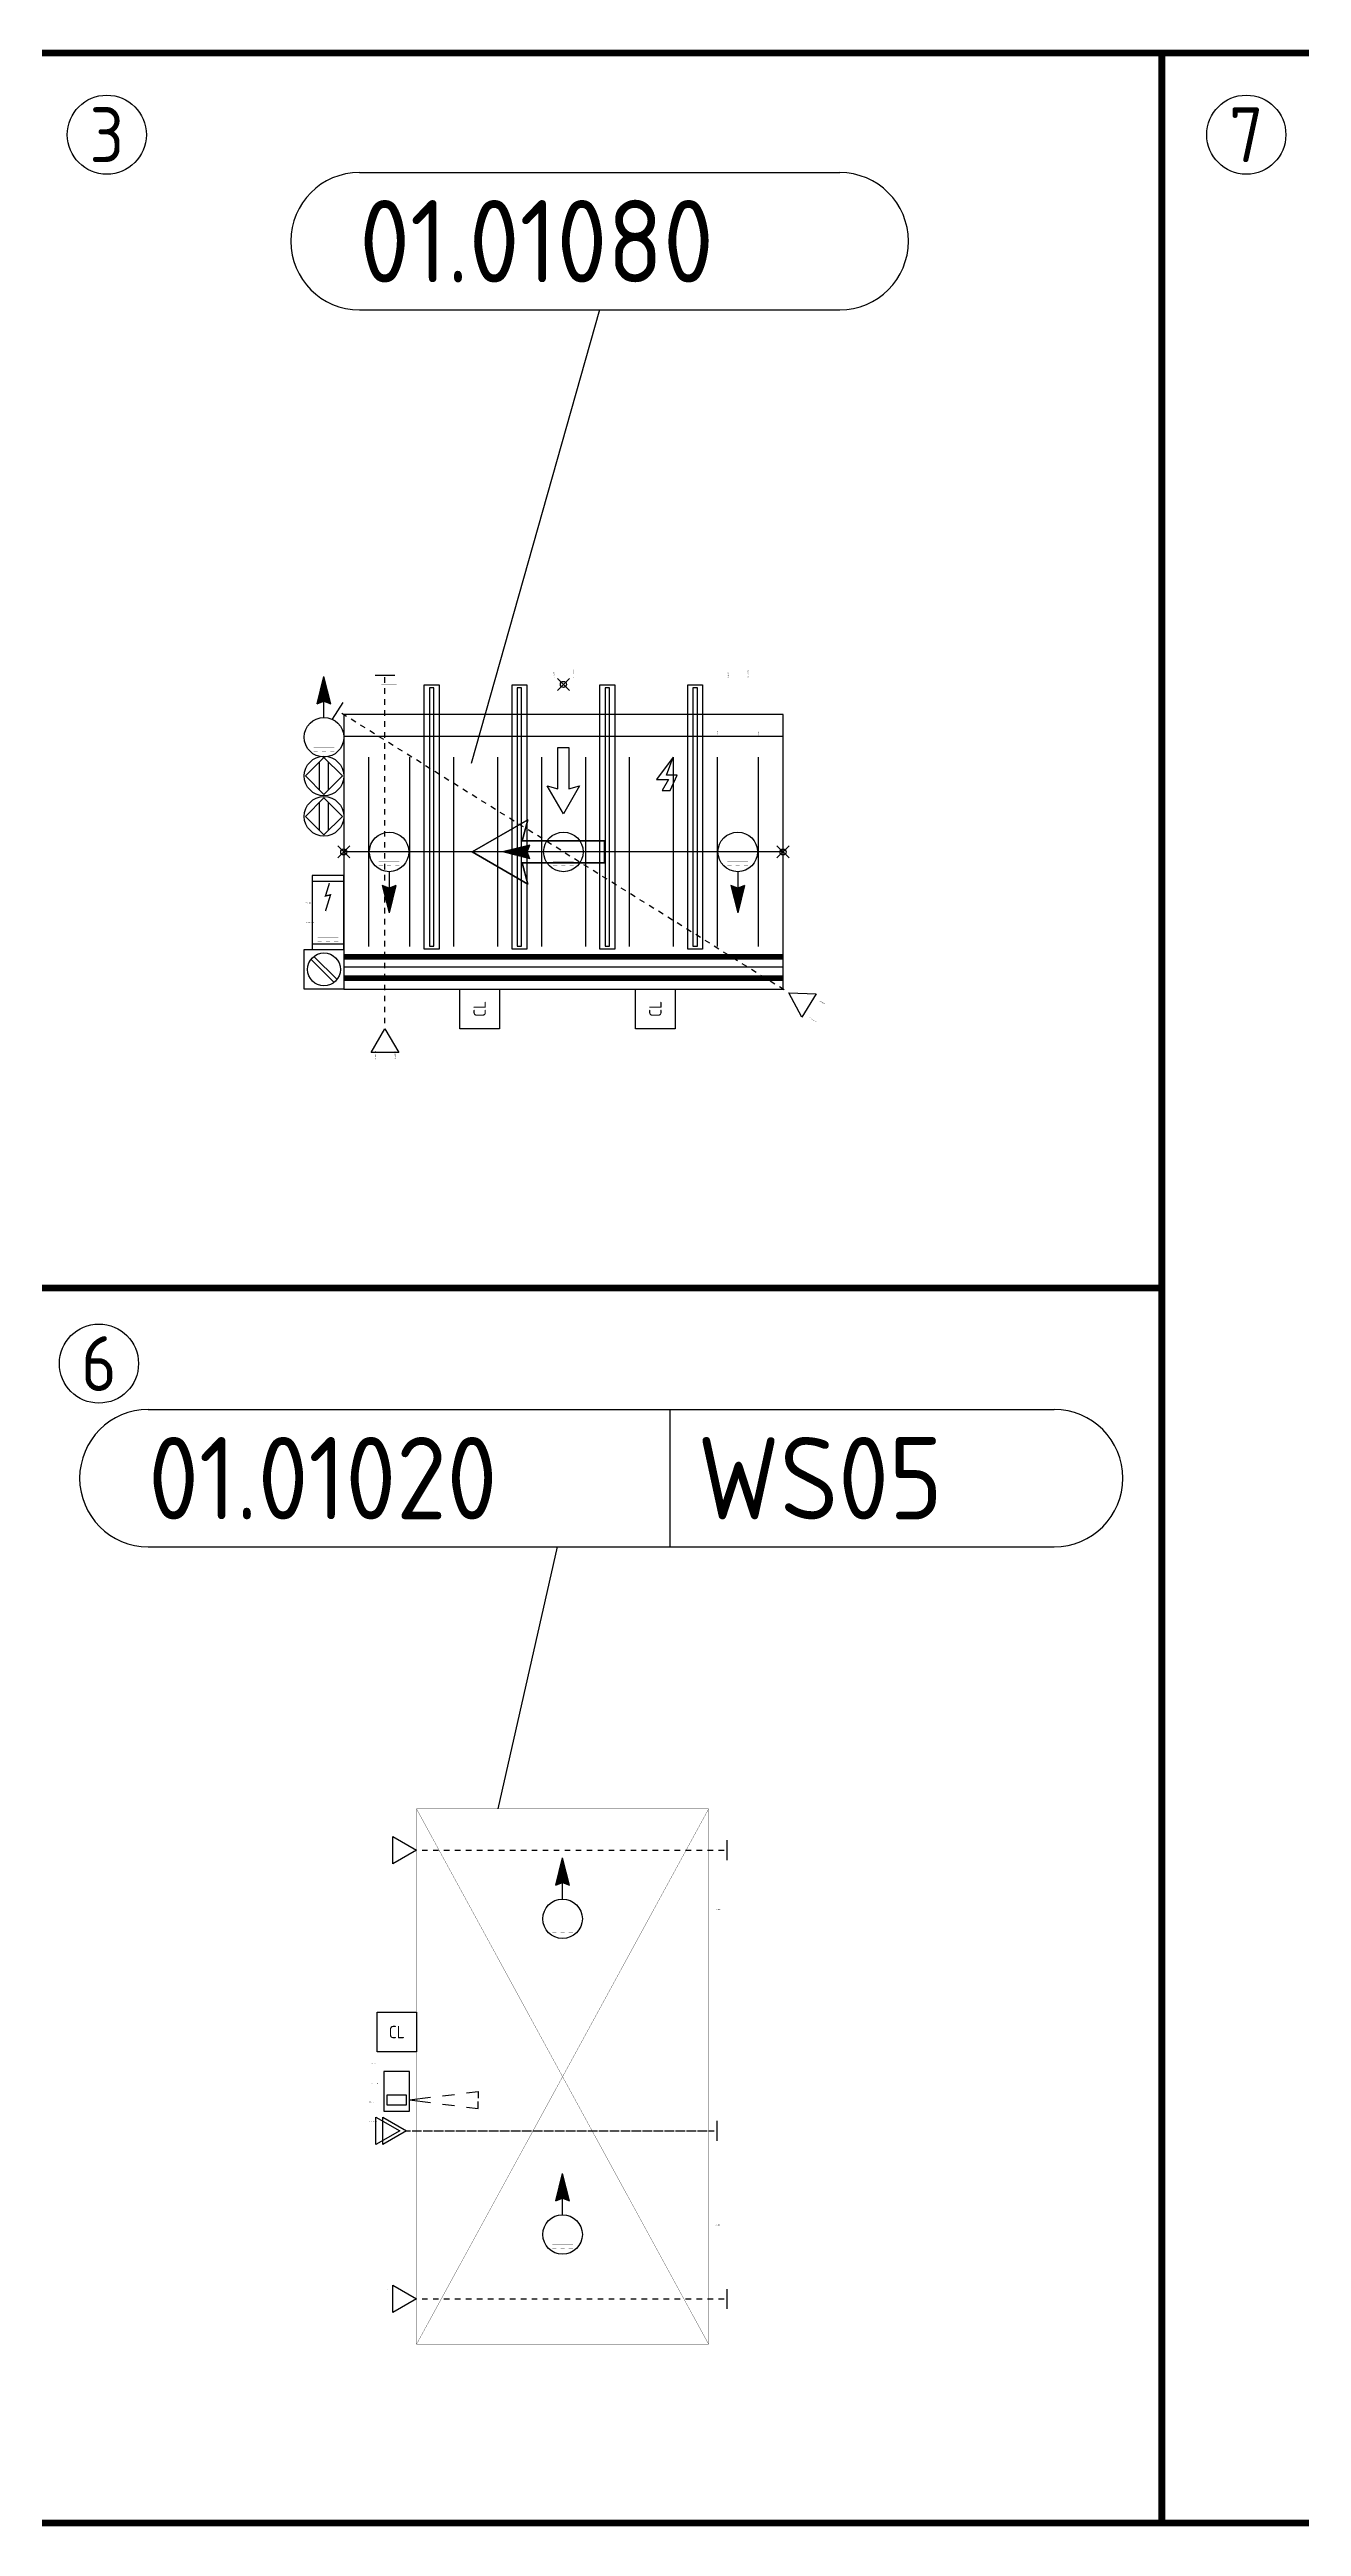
# Model space of a CAD drawing. Header units: millimetres. Extents: x -237058 to -184775, y -34272 to -10386.
# Drawn here: x -194439 to -189879, y -22273 to -13251 of the extents above; entities that cross this region are included whole.
import ezdxf
from ezdxf.enums import TextEntityAlignment as Align

# ---------------------------------------------------------------- set-up
doc = ezdxf.new("R2018")
doc.units = ezdxf.units.MM
doc.set_wipeout_variables(frame=1)
doc.header["$PDMODE"] = 35
doc.header["$PDSIZE"] = 22
for name, color, linetype in [('0_SA-Comp_230V', 7, 'Continuous'), ('0_SA-Comp_Connections_And_Zooms', 1, 'Continuous'), ('0_SA-Comp_ICE', 4, 'Continuous'), ('0_SA-Comp_Inther', 7, 'Continuous'), ('0_SA-Comp_Profinet', 7, 'Continuous'), ('0_TOC+0600_conv_ICE', 7, 'Continuous'), ('conv_beltside', 74, 'Continuous'), ('conv_centerline', 140, 'Continuous'), ('conv_direction', 30, 'Continuous'), ('conv_e-side', 12, 'Continuous'), ('conv_nodes', 7, 'Continuous'), ('conv_POSNR', 3, 'Continuous'), ('conv_speeds', 7, 'Continuous'), ('conv_type', 7, 'Continuous')]:
    doc.layers.add(name, color=color, linetype=linetype)
doc.layers.add('conv_textures', color=7, linetype='Continuous', true_color=0x5a6e7e)
doc.styles.add('ICE_25', font='calibri.ttf', dxfattribs={"height": 25})
doc.styles.add('Int_Kader_1.0', font='calibri.ttf', dxfattribs={"height": 1})
doc.styles.get("Standard").update_dxf_attribs({"font": 'isocp.shx'})

# ---------------------------------------------------------------- blocks, each defined once
blk = doc.blocks.new('ICE_sub-block_direction')
at = {"layer": 'conv_direction'}
for p, q in [((75, 20), (64.6, 58.6)), ((64.6, 58.6), (166.2, 0)), ((-75, -20), (-75, 20)), ((-75, 20), (75, 20)), ((166.2, 0), (64.6, -58.6)), ((75, -20), (-75, -20)), ((64.6, -58.6), (75, -20))]:
    blk.add_line(p, q, dxfattribs=at)
blk = doc.blocks.new('ICE_sub-block_balloon_S')
at = {"layer": 'conv_POSNR'}
for p, q in [((-437.5, 125), (437.5, 125)), ((-437.5, -125), (437.5, -125))]:
    blk.add_line(p, q, dxfattribs=at)
for centre, start, end in [((-437.5, 0), 90, 270), ((437.5, 0), 270, 90)]:
    blk.add_arc(centre, 125, start, end, dxfattribs=at)
blk = doc.blocks.new('power_supply_sign')
blk.add_lwpolyline([(0, 0), (30.5, 40.8), (8.7, 40.8), (20.3, 60.9), (5.8, 60.9), (-7.4, 32.6), (11.9, 32.6)], close=True)
blk = doc.blocks.new('*U138')
for p, q in [((0, 250), (0, 210)), ((800, 210), (800, 250)), ((0, 210), (0, -210)), ((800, -210), (800, 210)), ((0, -210), (0, -250)), ((800, -250), (800, -210))]:
    blk.add_line(p, q)
for points in [[(173.5, -304), (146.5, -304), (146.5, 177), (173.5, 177)], [(333.5, -304), (306.5, -304), (306.5, 177), (333.5, 177)], [(493.5, -304), (466.5, -304), (466.5, 177), (493.5, 177)], [(653.5, -304), (626.5, -304), (626.5, 177), (653.5, 177)], [(731, -304), (704, -304), (704, 177), (731, 177)], [(731, -304), (704, -304), (704, 177), (731, 177)], [(731, -304), (704, -304), (704, 177), (731, 177)]]:
    blk.add_lwpolyline(points, close=True)
at = {"layer": 'conv_nodes'}
for p in [(0, 0), (800, 0), (400, -305)]:
    blk.add_point(p, dxfattribs=at)
at = {"layer": 'conv_POSNR'}
blk.add_line((334.1, -987.2), (568.2, -161.3), dxfattribs=at)
at = {"layer": 'conv_textures'}
for p, q in [((45, -172.5), (45, 172.5)), ((120, -172.5), (120, 172.5)), ((200, -172.5), (200, 172.5)), ((280, -172.5), (280, 172.5)), ((360, -172.5), (360, 172.5)), ((440, -172.5), (440, 172.5)), ((520, -172.5), (520, 172.5)), ((600, -172.5), (600, 172.5)), ((680, -172.5), (680, 172.5)), ((755, -172.5), (755, 172.5))]:
    blk.add_line(p, q, dxfattribs=at)
for points in [[(164, -298.7), (164, 171.7), (156, 171.7), (156, -298.7)], [(324, -298.7), (324, 171.7), (316, 171.7), (316, -298.7)], [(484, -298.7), (484, 171.7), (476, 171.7), (476, -298.7)], [(644, -298.7), (644, 171.7), (636, 171.7), (636, -298.7)], [(721.5, -298.7), (721.5, 171.7), (713.5, 171.7), (713.5, -298.7)], [(721.5, -298.7), (721.5, 171.7), (713.5, 171.7), (713.5, -298.7)], [(721.5, -298.7), (721.5, 171.7), (713.5, 171.7), (713.5, -298.7)]]:
    blk.add_lwpolyline(points, close=True, dxfattribs=at)
blk.add_blockref('power_supply_sign', (200, -172.5))
at = {"rotation": 180}
blk.add_blockref('ICE_sub-block_balloon_S', (334.1, -1112.2), dxfattribs=at)
at = {"layer": 'conv_direction', "xscale": -1, "rotation": 180}
blk.add_blockref('ICE_sub-block_direction', (400, 0), dxfattribs=at)
at = {"layer": 'conv_direction'}
blk.add_blockref('ICE_sub-block_direction', (400, 0), dxfattribs=at)
at = {"layer": 'conv_direction', "xscale": 0.5, "yscale": 0.5, "zscale": 0.5}
for rotation in [90.00000000000001, 89.99999999999999]:
    blk.add_blockref('ICE_sub-block_direction', (400, -152.5), dxfattribs=dict(at, rotation=rotation))
at = {"layer": 'conv_POSNR', "flags": 8}
blk.add_attdef('position_number', (771.6, -1037.2), '', height=150, rotation=180, dxfattribs=at)
at = {"layer": 'conv_speeds', "lineweight": 30, "flags": 2}
for tag, p in [('v', (45, -210)), ('a', (120, -210))]:
    blk.add_attdef(tag, text='', height=25, rotation=270, dxfattribs=at).set_placement(p, align=Align.MIDDLE_RIGHT)
at = {"layer": 'conv_type', "style": 'ICE_25', "flags": 10}
blk.add_attdef('identifier', (15, -242.5), '', height=25, dxfattribs=at)
blk.add_wipeout([(682.5, 304.5), (752.5, 304.5), (752.5, -304.5), (682.5, -304.5)])
for p, q in [((800, 250), (0, 250)), ((0, 210), (800, 210)), ((0, -210), (800, -210)), ((0, -250), (800, -250))]:
    blk.add_line(p, q)
at = {"layer": 'conv_beltside', "const_width": 10}
blk.add_lwpolyline([(0, 191.2), (800, 191.2)], dxfattribs=at)
at = {"layer": 'conv_centerline'}
blk.add_line((0, 0), (800, 0), dxfattribs=at)
at = {"layer": 'conv_e-side', "const_width": 10}
blk.add_lwpolyline([(0, 230), (800, 230)], dxfattribs=at)
blk = doc.blocks.new('*U144')
at = {"ltscale": 0.5}
blk.add_lwpolyline([(-72, 72), (72, 72), (72, -72), (-72, -72)], close=True, dxfattribs=at)
at = {"insert": (0, 0), "char_height": 45, "width": 90.621, "attachment_point": 5, "rotation": 270}
blk.add_mtext('\\pxqc;CL', dxfattribs=at)
at = {"lineweight": 30, "flags": 6}
for tag, p in [('EPLAN_REF', (-36, 97)), ('FUNC_REF', (36, 97))]:
    blk.add_attdef(tag, text='', height=50, rotation=270, dxfattribs=at).set_placement(p, align=Align.MIDDLE_RIGHT)
blk = doc.blocks.new('*U60')
at = {"ltscale": 0.5}
blk.add_lwpolyline([(-72, 72), (72, 72), (72, -72), (-72, -72)], close=True, dxfattribs=at)
at = {"insert": (0, 0), "char_height": 45, "width": 90.621, "attachment_point": 5, "rotation": 270}
blk.add_mtext('\\pxqc;CL', dxfattribs=at)
at = {"lineweight": 30, "flags": 6}
for tag, p in [('EPLAN_REF', (-36, 97)), ('FUNC_REF', (36, 97))]:
    blk.add_attdef(tag, text='', height=50, rotation=270, dxfattribs=at).set_placement(p, align=Align.MIDDLE_RIGHT)
blk = doc.blocks.new('*U145')
for p, q in [((36.8, -47.4), (-47.4, 36.8)), ((47.4, -36.8), (-36.8, 47.4))]:
    blk.add_line(p, q)
at = {"ltscale": 0.5}
blk.add_lwpolyline([(-72, 72), (72, 72), (72, -72), (-72, -72)], close=True, dxfattribs=at)
blk.add_circle((0, 0), 60)
at = {"lineweight": 30}
for tag, p in [('EPLAN_REF', (97, 36)), ('FUNC_REF', (97, -36))]:
    blk.add_attdef(tag, text='', height=50, rotation=180, dxfattribs=at).set_placement(p, align=Align.MIDDLE_RIGHT)
blk = doc.blocks.new('*U146')
at = {"color": 30, "true_color": 0xf8991e}
for points in [[(57.5, 135), (-57.5, 135), (-57.5, -135), (57.5, -135)], [(57.5, 135), (-57.5, 135), (-57.5, 115), (57.5, 115)], [(57.5, -115), (-57.5, -115), (-57.5, -135), (57.5, -135)]]:
    blk.add_lwpolyline(points, close=True, dxfattribs=at)
at = {"ltscale": 0.5, "const_width": 1}
for points in [[(-22.5, 107), (-37.5, 107)], [(37.5, 92), (-37.5, 92)], [(7.5, 107), (-7.5, 107)], [(37.5, 107), (22.5, 107)]]:
    blk.add_lwpolyline(points, dxfattribs=at)
at = {"color": 3, "const_width": 5}
blk.add_lwpolyline([(-5.2, -107), (9.2, -60.4), (-9.2, -64.6), (9, -5.8)], dxfattribs=at)
at = {"lineweight": 30}
for tag, p in [('EPLAN_REF', (82.5, 36)), ('FUNC_REF', (82.5, -36))]:
    blk.add_attdef(tag, text='', height=50, rotation=180, dxfattribs=at).set_placement(p, align=Align.MIDDLE_RIGHT)
blk = doc.blocks.new('*U142')
at = {"ltscale": 0.5}
for p, q in [((-99.9, 3.5), (-46.9, 88.3)), ((0, 0), (-99.9, 3.5)), ((-46.9, 88.3), (0, 0)), ((1661.7, -996.1), (1623.5, -1057.1))]:
    blk.add_line(p, q, dxfattribs=at)
for p, q in [((17, -10.6), (33.9, -21.2)), ((50.9, -31.8), (67.8, -42.4)), ((84.8, -53), (101.8, -63.6)), ((118.7, -74.2), (135.7, -84.8)), ((152.6, -95.4), (169.6, -106)), ((186.6, -116.6), (203.5, -127.2)), ((220.5, -137.8), (237.4, -148.4)), ((254.4, -159), (271.4, -169.6)), ((288.3, -180.2), (305.3, -190.8)), ((322.2, -201.4), (339.2, -212)), ((356.2, -222.6), (373.1, -233.2)), ((390.1, -243.8), (407, -254.4)), ((424, -265), (441, -275.6)), ((457.9, -286.2), (474.9, -296.8)), ((491.8, -307.4), (508.8, -318)), ((525.8, -328.6), (542.7, -339.2)), ((559.7, -349.8), (576.6, -360.4)), ((593.6, -371), (610.6, -381.6)), ((627.5, -392.2), (644.5, -402.8)), ((661.4, -413.4), (678.4, -424)), ((695.4, -434.6), (712.3, -445.2)), ((729.3, -455.8), (746.2, -466.4)), ((763.2, -477), (780.2, -487.6)), ((797.1, -498.2), (814.1, -508.8)), ((831, -519.4), (848, -530)), ((865, -540.6), (881.9, -551.2)), ((898.9, -561.8), (915.8, -572.4)), ((932.8, -583), (949.8, -593.6)), ((966.7, -604.2), (983.7, -614.8)), ((1000.6, -625.4), (1017.6, -636)), ((1034.6, -646.6), (1051.5, -657.2)), ((1068.5, -667.8), (1085.4, -678.4)), ((1102.4, -689), (1119.4, -699.6)), ((1136.3, -710.2), (1153.3, -720.8)), ((1170.2, -731.4), (1187.2, -742)), ((1204.2, -752.6), (1221.1, -763.2)), ((1238.1, -773.8), (1255, -784.4)), ((1272, -795), (1289, -805.6)), ((1305.9, -816.2), (1322.9, -826.8)), ((1339.8, -837.4), (1356.8, -848)), ((1373.8, -858.6), (1390.7, -869.2)), ((1407.7, -879.8), (1424.6, -890.4)), ((1441.6, -901), (1458.6, -911.6)), ((1475.5, -922.2), (1492.5, -932.8)), ((1509.4, -943.4), (1526.4, -954)), ((1543.4, -964.6), (1560.3, -975.2)), ((1577.3, -985.8), (1594.2, -996.4)), ((1611.2, -1007), (1628.2, -1017.6))]:
    blk.add_line(p, q)
at = {"lineweight": 30, "flags": 12}
for tag, p in [('EPLAN_REF', (-75.6, 89.7)), ('FUNC_REF', (-113.7, 28.6))]:
    blk.add_attdef(tag, text='', height=50, rotation=147.99462, dxfattribs=at).set_placement(p, align=Align.MIDDLE_LEFT)
blk = doc.blocks.new('*U143')
at = {"ltscale": 0.5}
h = blk.add_hatch(color=256, dxfattribs=at)
h.dxf.hatch_style = 1
h.paths.add_polyline_path([(0, 132), (25, 122), (0, 222), (-25, 122)])
for p, q in [((-25, 122), (0, 222)), ((25, 122), (0, 222)), ((-25, 122), (0, 132)), ((0, 132), (25, 122))]:
    blk.add_line(p, q, dxfattribs=at)
blk.add_line((0, 72), (0, 132))
at = {"ltscale": 0.5, "const_width": 1}
for points in [[(-22.5, 51), (-37.5, 51)], [(37.5, 36), (-37.5, 36)], [(7.5, 51), (-7.5, 51)], [(37.5, 51), (22.5, 51)]]:
    blk.add_lwpolyline(points, dxfattribs=at)
blk.add_circle((0, 0), 72)
at = {"lineweight": 30, "flags": 46}
for tag, p in [('EPLAN_REF', (-36, -633)), ('FUNC_REF', (36, -633))]:
    blk.add_attdef(tag, text='', height=50, rotation=270, dxfattribs=at).set_placement(p, align=Align.MIDDLE_LEFT)
blk = doc.blocks.new('*U141')
at = {"ltscale": 0.5}
h = blk.add_hatch(color=256, dxfattribs=at)
h.dxf.hatch_style = 1
h.paths.add_polyline_path([(132, 0), (122, -25), (222, 0), (122, 25)])
blk.add_line((72, 0), (132, 0))
for p, q in [((122, 25), (132, 0)), ((122, 25), (222, 0)), ((132, 0), (122, -25)), ((122, -25), (222, 0))]:
    blk.add_line(p, q, dxfattribs=at)
at = {"ltscale": 0.5, "const_width": 1}
for points in [[(-22.5, 51), (-37.5, 51)], [(37.5, 36), (-37.5, 36)], [(7.5, 51), (-7.5, 51)], [(37.5, 51), (22.5, 51)]]:
    blk.add_lwpolyline(points, dxfattribs=at)
blk.add_circle((0, 0), 72)
at = {"lineweight": 30, "flags": 53}
for tag, p in [('EPLAN_REF', (-36, -635)), ('FUNC_REF', (36, -635))]:
    blk.add_attdef(tag, text='', height=50, rotation=270, dxfattribs=at).set_placement(p, align=Align.MIDDLE_LEFT)
blk = doc.blocks.new('*U140')
at = {"ltscale": 0.5}
h = blk.add_hatch(color=256, dxfattribs=at)
h.dxf.hatch_style = 1
h.paths.add_polyline_path([(0, 132), (25, 122), (0, 222), (-25, 122)])
for p, q in [((-25, 122), (0, 222)), ((25, 122), (0, 222)), ((-25, 122), (0, 132)), ((0, 132), (25, 122))]:
    blk.add_line(p, q, dxfattribs=at)
blk.add_line((0, 72), (0, 132))
at = {"ltscale": 0.5, "const_width": 1}
for points in [[(-22.5, 51), (-37.5, 51)], [(37.5, 36), (-37.5, 36)], [(7.5, 51), (-7.5, 51)], [(37.5, 51), (22.5, 51)]]:
    blk.add_lwpolyline(points, dxfattribs=at)
blk.add_circle((0, 0), 72)
at = {"lineweight": 30, "flags": 2}
for tag, p in [('EPLAN_REF', (-36, -644)), ('FUNC_REF', (36, -644))]:
    blk.add_attdef(tag, text='', height=50, rotation=270, dxfattribs=at).set_placement(p, align=Align.MIDDLE_LEFT)
blk = doc.blocks.new('*U148')
at = {"ltscale": 0.5}
h = blk.add_hatch(color=256, dxfattribs=at)
h.dxf.hatch_style = 1
h.paths.add_polyline_path([(0, -132), (-25, -122), (0, -222), (25, -122)])
blk.add_line((0, -72), (0, -132))
for p, q in [((-25, -122), (0, -222)), ((0, -132), (-25, -122)), ((25, -122), (0, -132)), ((25, -122), (0, -222))]:
    blk.add_line(p, q, dxfattribs=at)
at = {"ltscale": 0.5, "const_width": 1}
for points in [[(-22.5, 51), (-37.5, 51)], [(37.5, 36), (-37.5, 36)], [(7.5, 51), (-7.5, 51)], [(37.5, 51), (22.5, 51)]]:
    blk.add_lwpolyline(points, dxfattribs=at)
blk.add_circle((0, 0), 72)
at = {"lineweight": 30}
for tag, p in [('EPLAN_REF', (97, 36)), ('FUNC_REF', (97, -36))]:
    blk.add_attdef(tag, text='', height=50, rotation=180, dxfattribs=at).set_placement(p, align=Align.MIDDLE_RIGHT)
blk = doc.blocks.new('*U147')
at = {"ltscale": 0.5}
for p, q in [((0, 67.5), (-67.5, 0)), ((-67.5, 0), (0, -67.5)), ((-16.25, 51.25), (-16.25, -51.25)), ((67.5, 0), (0, 67.5)), ((0, -67.5), (67.5, 0)), ((16.25, 51.25), (16.25, -51.25))]:
    blk.add_line(p, q, dxfattribs=at)
blk.add_circle((0, 0), 72)
at = {"lineweight": 30}
for tag, p in [('EPLAN_REF', (97, 36)), ('FUNC_REF', (97, -36))]:
    blk.add_attdef(tag, text='', height=50, rotation=180, dxfattribs=at).set_placement(p, align=Align.MIDDLE_RIGHT)
blk = doc.blocks.new('*U139')
at = {"ltscale": 0.5}
for p, q in [((-50, 86.6), (50, 86.6)), ((0, 0), (-50, 86.6)), ((50, 86.6), (0, 0)), ((36, -1288), (-36, -1288))]:
    blk.add_line(p, q, dxfattribs=at)
for p, q in [((0, -20), (0, -40)), ((0, -60), (0, -80)), ((0, -100), (0, -120)), ((0, -140), (0, -160)), ((0, -180), (0, -200)), ((0, -220), (0, -240)), ((0, -260), (0, -280)), ((0, -300), (0, -320)), ((0, -340), (0, -360)), ((0, -380), (0, -400)), ((0, -420), (0, -440)), ((0, -460), (0, -480)), ((0, -500), (0, -520)), ((0, -540), (0, -560)), ((0, -580), (0, -600)), ((0, -620), (0, -640)), ((0, -660), (0, -680)), ((0, -700), (0, -720)), ((0, -740), (0, -760)), ((0, -780), (0, -800)), ((0, -820), (0, -840)), ((0, -860), (0, -880)), ((0, -900), (0, -920)), ((0, -940), (0, -960)), ((0, -980), (0, -1000)), ((0, -1020), (0, -1040)), ((0, -1060), (0, -1080)), ((0, -1100), (0, -1120)), ((0, -1140), (0, -1160)), ((0, -1180), (0, -1200)), ((0, -1220), (0, -1240)), ((0, -1260), (0, -1280))]:
    blk.add_line(p, q)
at = {"lineweight": 30, "flags": 2}
for tag, p in [('EPLAN_REF', (-36, 111.6)), ('FUNC_REF', (36, 111.6))]:
    blk.add_attdef(tag, text='', height=50, rotation=270, dxfattribs=at).set_placement(p, align=Align.MIDDLE_RIGHT)
blk = doc.blocks.new('*U28')
blk.add_circle((0, 0), 144)
at = {"ltscale": 0.5}
blk.add_attdef('ZOOM_NR', text='', height=200, rotation=270, dxfattribs=at).set_placement((0, 0), align=Align.MIDDLE_CENTER)
blk = doc.blocks.new('*U166')
for p, q in [((46.9, -31.3), (123.2, -21.7)), ((46.9, -31.3), (123.2, -40.8)), ((166.6, -16.3), (210.1, -10.9)), ((166.6, -46.2), (210.1, -51.6)), ((253.5, -5.4), (296.9, 0)), ((253.5, -57.1), (296.9, -62.5)), ((296.9, 0), (296.9, -25)), ((296.9, -62.5), (296.9, -37.5))]:
    blk.add_line(p, q)
for points in [[(-46.9, 72), (-46.9, -72), (46.9, -72), (46.9, 72)], [(34.4, -50), (-34.4, -50), (-34.4, -12.5), (34.4, -12.5)]]:
    blk.add_lwpolyline(points, close=True)
at = {"lineweight": 30, "flags": 69}
for tag, p in [('FUNC_REF', (-93.2, 102.3)), ('EPLAN_REF', (-93.2, 30.3))]:
    blk.add_attdef(tag, text='', height=50, dxfattribs=at).set_placement(p, align=Align.MIDDLE_RIGHT)
blk = doc.blocks.new('*U172')
at = {"ltscale": 0.5}
for p, q in [((-36, 1130), (36, 1130)), ((-50, -86.6), (0, 0)), ((0, 0), (50, -86.6)), ((50, -86.6), (-50, -86.6))]:
    blk.add_line(p, q, dxfattribs=at)
for p, q in [((0, 1100), (0, 1120)), ((0, 1060), (0, 1080)), ((0, 1020), (0, 1040)), ((0, 980), (0, 1000)), ((0, 940), (0, 960)), ((0, 900), (0, 920)), ((0, 860), (0, 880)), ((0, 820), (0, 840)), ((0, 780), (0, 800)), ((0, 740), (0, 760)), ((0, 700), (0, 720)), ((0, 660), (0, 680)), ((0, 620), (0, 640)), ((0, 580), (0, 600)), ((0, 540), (0, 560)), ((0, 500), (0, 520)), ((0, 460), (0, 480)), ((0, 420), (0, 440)), ((0, 380), (0, 400)), ((0, 340), (0, 360)), ((0, 300), (0, 320)), ((0, 260), (0, 280)), ((0, 220), (0, 240)), ((0, 180), (0, 200)), ((0, 140), (0, 160)), ((0, 100), (0, 120)), ((0, 60), (0, 80)), ((0, 20), (0, 40))]:
    blk.add_line(p, q)
at = {"lineweight": 30, "flags": 36}
for tag, p in [('FUNC_REF', (33.8, -136.6)), ('EPLAN_REF', (105.8, -136.6))]:
    blk.add_attdef(tag, text='', height=50, rotation=90, dxfattribs=at).set_placement(p, align=Align.MIDDLE_RIGHT)
blk = doc.blocks.new('*U168')
at = {"ltscale": 0.5}
h = blk.add_hatch(color=256, dxfattribs=at)
h.dxf.hatch_style = 1
h.paths.add_polyline_path([(132, 0), (122, -25), (222, 0), (122, 25)])
blk.add_line((72, 0), (132, 0))
for p, q in [((122, 25), (132, 0)), ((122, 25), (222, 0)), ((132, 0), (122, -25)), ((122, -25), (222, 0))]:
    blk.add_line(p, q, dxfattribs=at)
at = {"ltscale": 0.5, "const_width": 1}
for points in [[(-51, 37.5), (-51, 22.5)], [(-51, 7.5), (-51, -7.5)], [(-36, 37.5), (-36, -37.5)], [(-51, -22.5), (-51, -37.5)]]:
    blk.add_lwpolyline(points, dxfattribs=at)
blk.add_circle((0, 0), 72)
at = {"lineweight": 30, "flags": 32}
for tag, p in [('EPLAN_REF', (-36, -557)), ('FUNC_REF', (36, -557))]:
    blk.add_attdef(tag, text='', height=50, rotation=270, dxfattribs=at).set_placement(p, align=Align.MIDDLE_LEFT)
blk = doc.blocks.new('*U170')
at = {"ltscale": 0.5}
h = blk.add_hatch(color=256, dxfattribs=at)
h.dxf.hatch_style = 1
h.paths.add_polyline_path([(132, 0), (122, -25), (222, 0), (122, 25)])
blk.add_line((72, 0), (132, 0))
for p, q in [((122, 25), (132, 0)), ((122, 25), (222, 0)), ((132, 0), (122, -25)), ((122, -25), (222, 0))]:
    blk.add_line(p, q, dxfattribs=at)
at = {"ltscale": 0.5, "const_width": 1}
for points in [[(-51, 37.5), (-51, 22.5)], [(-51, 7.5), (-51, -7.5)], [(-36, 37.5), (-36, -37.5)], [(-51, -22.5), (-51, -37.5)]]:
    blk.add_lwpolyline(points, dxfattribs=at)
blk.add_circle((0, 0), 72)
at = {"lineweight": 30, "flags": 32}
for tag, p in [('EPLAN_REF', (-36, -557)), ('FUNC_REF', (36, -557))]:
    blk.add_attdef(tag, text='', height=50, rotation=270, dxfattribs=at).set_placement(p, align=Align.MIDDLE_LEFT)
blk = doc.blocks.new('*U171')
at = {"ltscale": 0.5}
for p, q in [((-50, 86.6), (50, 86.6)), ((0, 0), (-50, 86.6)), ((50, 86.6), (0, 0)), ((36, -1130), (-36, -1130))]:
    blk.add_line(p, q, dxfattribs=at)
for p, q in [((0, -20), (0, -40)), ((0, -60), (0, -80)), ((0, -100), (0, -120)), ((0, -140), (0, -160)), ((0, -180), (0, -200)), ((0, -220), (0, -240)), ((0, -260), (0, -280)), ((0, -300), (0, -320)), ((0, -340), (0, -360)), ((0, -380), (0, -400)), ((0, -420), (0, -440)), ((0, -460), (0, -480)), ((0, -500), (0, -520)), ((0, -540), (0, -560)), ((0, -580), (0, -600)), ((0, -620), (0, -640)), ((0, -660), (0, -680)), ((0, -700), (0, -720)), ((0, -740), (0, -760)), ((0, -780), (0, -800)), ((0, -820), (0, -840)), ((0, -860), (0, -880)), ((0, -900), (0, -920)), ((0, -940), (0, -960)), ((0, -980), (0, -1000)), ((0, -1020), (0, -1040)), ((0, -1060), (0, -1080)), ((0, -1100), (0, -1120))]:
    blk.add_line(p, q)
at = {"lineweight": 30, "flags": 10}
for tag, p in [('EPLAN_REF', (-36, 111.6)), ('FUNC_REF', (36, 111.6))]:
    blk.add_attdef(tag, text='', height=50, rotation=270, dxfattribs=at).set_placement(p, align=Align.MIDDLE_RIGHT)
blk = doc.blocks.new('*U169')
at = {"ltscale": 0.5}
for p, q in [((-50, 86.6), (50, 86.6)), ((0, 0), (-50, 86.6)), ((50, 86.6), (0, 0)), ((36, -1130), (-36, -1130))]:
    blk.add_line(p, q, dxfattribs=at)
for p, q in [((0, -20), (0, -40)), ((0, -60), (0, -80)), ((0, -100), (0, -120)), ((0, -140), (0, -160)), ((0, -180), (0, -200)), ((0, -220), (0, -240)), ((0, -260), (0, -280)), ((0, -300), (0, -320)), ((0, -340), (0, -360)), ((0, -380), (0, -400)), ((0, -420), (0, -440)), ((0, -460), (0, -480)), ((0, -500), (0, -520)), ((0, -540), (0, -560)), ((0, -580), (0, -600)), ((0, -620), (0, -640)), ((0, -660), (0, -680)), ((0, -700), (0, -720)), ((0, -740), (0, -760)), ((0, -780), (0, -800)), ((0, -820), (0, -840)), ((0, -860), (0, -880)), ((0, -900), (0, -920)), ((0, -940), (0, -960)), ((0, -980), (0, -1000)), ((0, -1020), (0, -1040)), ((0, -1060), (0, -1080)), ((0, -1100), (0, -1120))]:
    blk.add_line(p, q)
at = {"lineweight": 30, "flags": 37}
for tag, p in [('EPLAN_REF', (-36, 111.6)), ('FUNC_REF', (36, 111.6))]:
    blk.add_attdef(tag, text='', height=50, rotation=270, dxfattribs=at).set_placement(p, align=Align.MIDDLE_RIGHT)
blk = doc.blocks.new('*U174')
at = {"ltscale": 0.5}
blk.add_lwpolyline([(-72, 72), (72, 72), (72, -72), (-72, -72)], close=True, dxfattribs=at)
at = {"insert": (0, 0), "char_height": 45, "width": 90.621, "attachment_point": 5, "rotation": 270}
blk.add_mtext('\\pxqc;CL', dxfattribs=at)
at = {"lineweight": 30, "flags": 30}
for tag, p in [('EPLAN_REF', (-36, 97)), ('FUNC_REF', (36, 97))]:
    blk.add_attdef(tag, text='', height=50, rotation=270, dxfattribs=at).set_placement(p, align=Align.MIDDLE_RIGHT)
blk = doc.blocks.new('*U167')
at = {"ltscale": 0.5}
for p, q in [((-36, 1155), (36, 1155)), ((-50, -86.6), (0, 0)), ((0, 0), (50, -86.6)), ((50, -86.6), (-50, -86.6))]:
    blk.add_line(p, q, dxfattribs=at)
for p, q in [((0, 1100), (0, 1120)), ((0, 1060), (0, 1080)), ((0, 1020), (0, 1040)), ((0, 980), (0, 1000)), ((0, 940), (0, 960)), ((0, 900), (0, 920)), ((0, 860), (0, 880)), ((0, 820), (0, 840)), ((0, 780), (0, 800)), ((0, 740), (0, 760)), ((0, 700), (0, 720)), ((0, 660), (0, 680)), ((0, 620), (0, 640)), ((0, 580), (0, 600)), ((0, 540), (0, 560)), ((0, 500), (0, 520)), ((0, 460), (0, 480)), ((0, 420), (0, 440)), ((0, 380), (0, 400)), ((0, 340), (0, 360)), ((0, 300), (0, 320)), ((0, 260), (0, 280)), ((0, 220), (0, 240)), ((0, 180), (0, 200)), ((0, 140), (0, 160)), ((0, 100), (0, 120)), ((0, 60), (0, 80)), ((0, 20), (0, 40))]:
    blk.add_line(p, q)
at = {"lineweight": 30, "flags": 36}
for tag, p in [('FUNC_REF', (-106.8, -111.6)), ('EPLAN_REF', (-34.8, -111.6))]:
    blk.add_attdef(tag, text='', height=50, rotation=90, dxfattribs=at).set_placement(p, align=Align.MIDDLE_RIGHT)
blk = doc.blocks.new('*U173')
for p, q in [((-700, 125), (950, 125)), ((250, 125), (250, -125)), ((-700, -125), (950, -125)), ((-62.4, -602.3), (45.2, -125))]:
    blk.add_line(p, q)
for centre, start, end in [((-700, 0), 90, 270), ((950, 0), 270, 90)]:
    blk.add_arc(centre, 125, start, end)
at = {"flags": 8}
for tag, p in [('POSNR', (-700, -75)), ('CONV_TYPE', (300, -75))]:
    blk.add_attdef(tag, p, '', height=150, dxfattribs=at)
blk = doc.blocks.new('A$Cbfec062d')
at = {"layer": '0_TOC+0600_conv_ICE', "const_width": 0.5}
for points in [[(-266, 487.5), (266, 487.5), (266, -487.5), (-266, -487.5), (-266, 487.5)], [(-266, -487.5), (266, 487.5)], [(-266, 487.5), (266, -487.5)]]:
    blk.add_lwpolyline(points, dxfattribs=at)

msp = doc.modelspace()

# ---------------------------------------------------------------- linework, layer by layer
at = {"layer": '0_SA-Comp_Connections_And_Zooms', "const_width": 25, "elevation": 2000}
msp.add_lwpolyline([(-202687.8, -13263.3), (-184787.8, -13263.3), (-184787.8, -22260.5), (-202687.8, -22260.5)], close=True, dxfattribs=at)
for points in [[(-190387.8, -13263.3), (-190387.8, -22260.5)], [(-202687.8, -17761.9), (-190387.8, -17761.9)]]:
    msp.add_lwpolyline(points, dxfattribs=at)

# ---------------------------------------------------------------- block references
at = {"xscale": 2, "yscale": 2, "zscale": 2}
msp.add_blockref('A$Cbfec062d', (-192570.4, -20634.5), dxfattribs=at)
at = {"layer": '0_SA-Comp_Connections_And_Zooms', "rotation": 90}
for p, values in [((-194230.6, -13561), {'ZOOM_NR': '3'}), ((-190079.9, -13561), {'ZOOM_NR': '7'}), ((-194259.3, -18037.2), {'ZOOM_NR': '6'})]:
    msp.add_blockref('*U28', p, dxfattribs=at).add_auto_attribs(values)
at = {"layer": '0_SA-Comp_ICE', "rotation": 90}
msp.add_blockref('*U169', (-193102.4, -19809.5), dxfattribs=at)
at = {"layer": '0_SA-Comp_ICE'}
ref = msp.add_blockref('*U170', (-192570.4, -20059.5), dxfattribs=dict(at, rotation=90))
lines = msp.add_mtext('M2_0101020', dxfattribs={"layer": '0', "insert": (-192013.4, -20023.5), "char_height": 2.5, "attachment_point": 1})
ref.add_attrib('FUNC_REF', '', (-192013.4, -20023.5), dxfattribs={"flags": 68}).embed_mtext(lines)
ref = msp.add_blockref('*U168', (-192570.4, -21209.5), dxfattribs=dict(at, rotation=90))
lines = msp.add_mtext('M1_0101020', dxfattribs={"layer": '0', "insert": (-192013.4, -21173.5), "char_height": 2.5, "attachment_point": 1})
ref.add_attrib('FUNC_REF', '', (-192013.4, -21173.5), dxfattribs={"flags": 68}).embed_mtext(lines)
ref = msp.add_blockref('*U171', (-193102.4, -21444.1), dxfattribs=dict(at, rotation=90))
lines = msp.add_mtext('IN0101020', dxfattribs={"layer": '0', "insert": (-193214, -21408.1), "char_height": 2.5, "attachment_point": 1})
ref.add_attrib('FUNC_REF', '', (-193214, -21408.1), dxfattribs={"flags": 78}).embed_mtext(lines)
at = {"layer": '0_SA-Comp_Inther'}
ref = msp.add_blockref('*U167', (-193163.8, -20832.1), dxfattribs=dict(at, rotation=270.0000000000021))
lines = msp.add_mtext('HD0101020', dxfattribs={"layer": '0', "insert": (-193275.4, -20725.3), "char_height": 2.5, "attachment_point": 1})
ref.add_attrib('FUNC_REF', '', (-193275.4, -20725.3), dxfattribs={"flags": 76}).embed_mtext(lines)
lines = msp.add_mtext('=Z01+01020-100B1', dxfattribs={"layer": '0', "insert": (-193275.4, -20797.3), "char_height": 2.5, "attachment_point": 1})
ref.add_attrib('EPLAN_REF', '', (-193275.4, -20797.3), dxfattribs={"flags": 76}).embed_mtext(lines)
at = {"layer": '0_SA-Comp_Inther', "rotation": 270.0000000000021}
msp.add_blockref('*U172', (-193138.8, -20832.1), dxfattribs=at)
at = {"layer": '0_SA-Comp_Profinet', "rotation": 90}
msp.add_blockref('*U174', (-193174.4, -20472.1), dxfattribs=at)
at = {"layer": '0_SA-Comp_Profinet'}
ref = msp.add_blockref('*U166', (-193174.5, -20688.1), dxfattribs=at)
lines = msp.add_mtext('sc0101020', dxfattribs={"layer": '0', "insert": (-193267.7, -20585.8), "char_height": 2.5, "attachment_point": 1})
ref.add_attrib('FUNC_REF', '', (-193267.7, -20585.8), dxfattribs={"flags": 66}).embed_mtext(lines)
lines = msp.add_mtext('=Z01+01020-130U1', dxfattribs={"layer": '0', "insert": (-193267.7, -20657.8), "char_height": 2.5, "attachment_point": 1})
ref.add_attrib('EPLAN_REF', '', (-193267.7, -20657.8), dxfattribs={"flags": 66}).embed_mtext(lines)
at = {"layer": 'conv_POSNR'}
ref = msp.add_blockref('*U173', (-192679.7, -18454.6), dxfattribs=dict(at, xscale=2, yscale=2, zscale=2))
ref.add_attrib('POSNR', '01.01020', (-194079.7, -18604.6), dxfattribs={"layer": '0', "height": 300})
ref.add_attrib('CONV_TYPE', 'WS05', (-192079.7, -18604.6), dxfattribs={"layer": '0', "height": 300})

# ---------------------------------------------------------------- next in the draw order: block references
at = {"layer": '0_TOC+0600_conv_ICE'}
ref = msp.add_blockref('*U138', (-191767.5, -16173.4), dxfattribs=dict(at, xscale=2, yscale=2, zscale=2, rotation=180))
ref.add_attrib('position_number', '01.01080', (-193310.7, -14099), dxfattribs={"layer": 'conv_POSNR', "height": 300})
lines = msp.add_mtext('v = 1.00 (m/s)', dxfattribs={"layer": 'conv_speeds', "insert": (-191857.5, -15753.4), "char_height": 2.5, "attachment_point": 1, "rotation": 90})
ref.add_attrib('v', '', (-191857.5, -15753.4)).embed_mtext(lines)
lines = msp.add_mtext('a = 2.0 (m/s²)', dxfattribs={"layer": 'conv_speeds', "insert": (-192007.5, -15753.4), "char_height": 2.5, "attachment_point": 1, "rotation": 90})
ref.add_attrib('a', '', (-192007.5, -15753.4)).embed_mtext(lines)

# ---------------------------------------------------------------- next in the draw order: block references
at = {"layer": '0_SA-Comp_230V'}
ref = msp.add_blockref('*U146', (-193425, -16394.4), dxfattribs=dict(at, rotation=180))
lines = msp.add_mtext('PM24_0101080', dxfattribs={"layer": '0', "insert": (-193507.5, -16358.4), "char_height": 2.5, "attachment_point": 1})
ref.add_attrib('FUNC_REF', '', (-193507.5, -16358.4), dxfattribs={"flags": 104}).embed_mtext(lines)
lines = msp.add_mtext('=Z01+01080-300U3', dxfattribs={"layer": '0', "insert": (-193507.5, -16430.4), "char_height": 2.5, "attachment_point": 1})
ref.add_attrib('EPLAN_REF', '', (-193507.5, -16430.4), dxfattribs={"flags": 104}).embed_mtext(lines)
at = {"layer": '0_SA-Comp_230V', "rotation": 180}
msp.add_blockref('*U145', (-193439.5, -16601.4), dxfattribs=at)
at = {"layer": '0_SA-Comp_ICE'}
ref = msp.add_blockref('*U141', (-192567.5, -16173.4), dxfattribs=dict(at, rotation=180))
lines = msp.add_mtext('M4_0101080', dxfattribs={"layer": '0', "insert": (-192603.5, -15538.4), "char_height": 2.5, "attachment_point": 1, "rotation": 90})
ref.add_attrib('FUNC_REF', '', (-192603.5, -15538.4), dxfattribs={"flags": 10}).embed_mtext(lines)
lines = msp.add_mtext('=Z01+01080-512M7', dxfattribs={"layer": '0', "insert": (-192531.5, -15538.4), "char_height": 2.5, "attachment_point": 1, "rotation": 90})
ref.add_attrib('EPLAN_REF', '', (-192531.5, -15538.4), dxfattribs={"flags": 10}).embed_mtext(lines)
ref = msp.add_blockref('*U143', (-191932.5, -16173.4), dxfattribs=dict(at, rotation=180))
lines = msp.add_mtext('M1_0101080', dxfattribs={"layer": '0', "insert": (-191968.5, -15540.4), "char_height": 2.5, "attachment_point": 1, "rotation": 90})
ref.add_attrib('FUNC_REF', '', (-191968.5, -15540.4), dxfattribs={"flags": 14}).embed_mtext(lines)
lines = msp.add_mtext('=Z01+01080-502M2', dxfattribs={"layer": '0', "insert": (-191896.5, -15540.4), "char_height": 2.5, "attachment_point": 1, "rotation": 90})
ref.add_attrib('EPLAN_REF', '', (-191896.5, -15540.4), dxfattribs={"flags": 14}).embed_mtext(lines)
at = {"layer": '0_SA-Comp_ICE', "rotation": 180}
for name, p in [('*U148', (-193439.5, -15755.9)), ('*U147', (-193439.5, -15896.9)), ('*U147', (-193439.5, -16043.9)), ('*U140', (-193202.5, -16173.4))]:
    msp.add_blockref(name, p, dxfattribs=at)
at = {"layer": '0_SA-Comp_ICE'}
ref = msp.add_blockref('*U139', (-193217.5, -16817.4), dxfattribs=dict(at, rotation=180))
lines = msp.add_mtext('OUT0101080_FWD', dxfattribs={"layer": '0', "insert": (-193253.5, -16929), "char_height": 2.5, "attachment_point": 1, "rotation": 90})
ref.add_attrib('FUNC_REF', '', (-193253.5, -16929)).embed_mtext(lines)
lines = msp.add_mtext('=Z01+01080-513B2', dxfattribs={"layer": '0', "insert": (-193181.5, -16929), "char_height": 2.5, "attachment_point": 1, "rotation": 90})
ref.add_attrib('EPLAN_REF', '', (-193181.5, -16929)).embed_mtext(lines)
ref = msp.add_blockref('*U142', (-191746.3, -16686.6), dxfattribs=dict(at, rotation=180))
lines = msp.add_mtext('PRS0101080', dxfattribs={"layer": '0', "insert": (-191632.6, -16715.2), "char_height": 2.5, "attachment_point": 1, "rotation": 327.99462})
ref.add_attrib('FUNC_REF', '', (-191632.6, -16715.2), dxfattribs={"flags": 28}).embed_mtext(lines)
lines = msp.add_mtext('=Z01+01080-503B6', dxfattribs={"layer": '0', "insert": (-191670.8, -16776.3), "char_height": 2.5, "attachment_point": 1, "rotation": 327.99462})
ref.add_attrib('EPLAN_REF', '', (-191670.8, -16776.3), dxfattribs={"flags": 28}).embed_mtext(lines)
at = {"layer": '0_SA-Comp_Profinet', "rotation": 180}
for name, p in [('*U60', (-192872.5, -16745.4)), ('*U144', (-192232.5, -16745.4))]:
    msp.add_blockref(name, p, dxfattribs=at)

doc.saveas('drawing.dxf')
